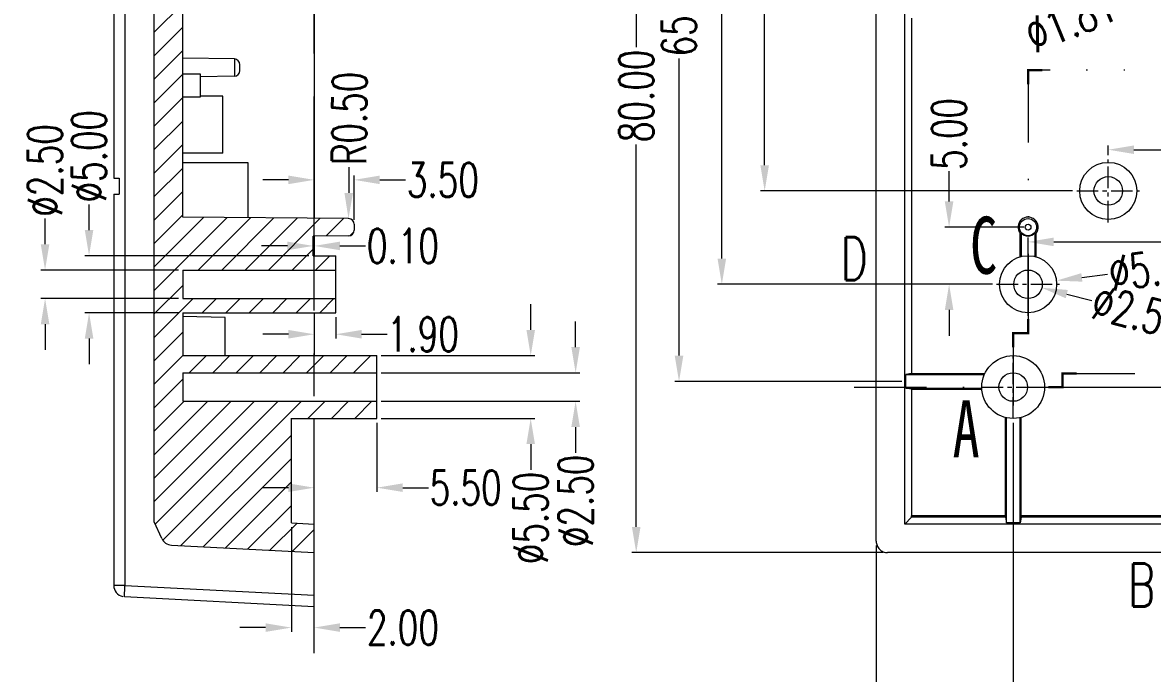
# Model space of a CAD drawing. Header units: millimetres. Extents: x 8061 to 9633, y -505 to -163.
# Drawn here: x 8994.6 to 9093.5, y -426.8 to -369.8 of the extents above; entities that cross this region are included whole.
import ezdxf
from ezdxf.enums import TextEntityAlignment as Align

# ---------------------------------------------------------------- set-up
doc = ezdxf.new("R2010")
doc.units = ezdxf.units.MM
doc.linetypes.add('CENTER', pattern=[0.6, 0.375, -0.075, 0.075, -0.075])
doc.linetypes.add('DIVIDE', pattern=[31.75, 12.7, -6.35, 0, -6.35, 0, -6.35])
doc.layers.get('Defpoints').update_dxf_attribs({"linetype": 'CONTINUOUS'})
for name, color, linetype, lineweight in [('dim', 82, 'CONTINUOUS', 9), ('hatch', 56, 'CONTINUOUS', 9), ('part', 7, 'CONTINUOUS', 20)]:
    doc.layers.add(name, color=color, linetype=linetype, lineweight=lineweight)
doc.styles.get("Standard").update_dxf_attribs({"font": 'romans.shx', "width": 0.7})
doc.styles.add('宋体', font='SimSun.ttf', dxfattribs={"width": 0.7})
doc.dimstyles.new('03', dxfattribs={"dimscale": 0.75, "dimtxt": 4, "dimasz": 3, "dimexe": 0.5, "dimexo": 0.5, "dimgap": 0.09, "dimtad": 0, "dimzin": 0, "dimdsep": 46, "dimtxsty": 'Standard', "dimcen": 0, "dimclrd": 256, "dimclre": 256, "dimclrt": 6, "dimazin": 2, "dimtp": 0.01, "dimtm": 0.01, "dimtfac": 1, "dimtofl": 0, "dimtmove": 0, "dimatfit": 0, "dimfxl": 1, "dimtolj": 1, "dimtzin": 0, "dimlwd": -1, "dimlwe": -1, "dimarcsym": 0})

# ---------------------------------------------------------------- blocks, each defined once
blk = doc.blocks.new('*D331')
at = {"layer": 'Defpoints', "color": 0}
for p in [(41842.025, -13071.028), (41935.025, -13087.303), (41842.025, -13101.185)]:
    blk.add_point(p, dxfattribs=at)
at = {"layer": 'dim'}
for p, q in [((41842.025, -13071.403), (41842.025, -13101.56)), ((41935.025, -13087.678), (41935.025, -13101.56)), ((41844.275, -13101.185), (41884.257, -13101.185)), ((41932.775, -13101.185), (41892.792, -13101.185))]:
    blk.add_line(p, q, dxfattribs=at)
for points in [[(41844.275, -13100.81), (41844.275, -13101.56), (41842.025, -13101.185)], [(41932.775, -13100.81), (41932.775, -13101.56), (41935.025, -13101.185)]]:
    blk.add_solid(points, dxfattribs=at)
at = {"layer": 'dim', "color": 6, "insert": (41888.525, -13101.185), "char_height": 3, "attachment_point": 5}
blk.add_mtext('\\A1;93.00', dxfattribs=at)
blk = doc.blocks.new('*D332')
at = {"layer": 'Defpoints', "color": 0}
for p in [(41830.025, -13081.779), (41935.025, -13087.303), (41830.025, -13104.935)]:
    blk.add_point(p, dxfattribs=at)
at = {"layer": 'dim'}
for p, q in [((41830.025, -13082.154), (41830.025, -13105.31)), ((41935.025, -13087.678), (41935.025, -13105.31)), ((41832.275, -13104.935), (41877.407, -13104.935)), ((41932.775, -13104.935), (41887.642, -13104.935))]:
    blk.add_line(p, q, dxfattribs=at)
for points in [[(41832.275, -13104.56), (41832.275, -13105.31), (41830.025, -13104.935)], [(41932.775, -13104.56), (41932.775, -13105.31), (41935.025, -13104.935)]]:
    blk.add_solid(points, dxfattribs=at)
at = {"layer": 'dim', "color": 6, "insert": (41882.525, -13104.935), "char_height": 3, "attachment_point": 5}
blk.add_mtext('\\A1;105.00', dxfattribs=at)
blk = doc.blocks.new('*D344')
at = {"layer": 'Defpoints', "color": 0}
for p in [(41827.758, -13002.778), (41820.258, -13051.103), (41847.6, -13051.103)]:
    blk.add_point(p, dxfattribs=at)
at = {"layer": 'dim'}
for p, q in [((41827.383, -13002.778), (41819.883, -13002.778)), ((41820.258, -13005.028), (41820.258, -13022.673)), ((41820.258, -13048.853), (41820.258, -13031.208)), ((41847.225, -13051.103), (41819.883, -13051.103))]:
    blk.add_line(p, q, dxfattribs=at)
for points in [[(41819.883, -13005.028), (41820.633, -13005.028), (41820.258, -13002.778)], [(41819.883, -13048.853), (41820.633, -13048.853), (41820.258, -13051.103)]]:
    blk.add_solid(points, dxfattribs=at)
at = {"layer": 'dim', "color": 6, "insert": (41820.258, -13026.94), "char_height": 3, "attachment_point": 5, "rotation": 90}
blk.add_mtext('\\A1;48.33', dxfattribs=at)
blk = doc.blocks.new('*D345')
at = {"layer": 'Defpoints', "color": 0}
for p in [(41827.758, -13002.778), (41816.508, -13059.278), (41840.575, -13059.278)]:
    blk.add_point(p, dxfattribs=at)
at = {"layer": 'dim'}
for p, q in [((41827.383, -13002.778), (41816.133, -13002.778)), ((41816.508, -13005.028), (41816.508, -13026.76)), ((41816.508, -13057.028), (41816.508, -13035.295)), ((41840.2, -13059.278), (41816.133, -13059.278))]:
    blk.add_line(p, q, dxfattribs=at)
for points in [[(41816.133, -13005.028), (41816.883, -13005.028), (41816.508, -13002.778)], [(41816.133, -13057.028), (41816.883, -13057.028), (41816.508, -13059.278)]]:
    blk.add_solid(points, dxfattribs=at)
at = {"layer": 'dim', "color": 6, "insert": (41816.508, -13031.028), "char_height": 3, "attachment_point": 5, "rotation": 90}
blk.add_mtext('\\A1;56.50', dxfattribs=at)
blk = doc.blocks.new('*D346')
at = {"layer": 'Defpoints', "color": 0}
for p in [(41827.758, -13002.778), (41812.758, -13067.778), (41832.633, -13067.778)]:
    blk.add_point(p, dxfattribs=at)
at = {"layer": 'dim'}
for p, q in [((41827.383, -13002.778), (41812.383, -13002.778)), ((41812.758, -13005.028), (41812.758, -13031.06)), ((41812.758, -13065.528), (41812.758, -13039.495)), ((41832.258, -13067.778), (41812.383, -13067.778))]:
    blk.add_line(p, q, dxfattribs=at)
for points in [[(41812.383, -13005.028), (41813.133, -13005.028), (41812.758, -13002.778)], [(41812.383, -13065.528), (41813.133, -13065.528), (41812.758, -13067.778)]]:
    blk.add_solid(points, dxfattribs=at)
at = {"layer": 'dim', "color": 6, "insert": (41812.758, -13035.278), "char_height": 3, "attachment_point": 5, "rotation": 90}
blk.add_mtext('\\A1;65.00', dxfattribs=at)
blk = doc.blocks.new('*D347')
at = {"layer": 'Defpoints', "color": 0}
for p in [(41827.758, -13002.778), (41809.008, -13082.778), (41831.024, -13082.778)]:
    blk.add_point(p, dxfattribs=at)
at = {"layer": 'dim'}
for p, q in [((41827.383, -13002.778), (41808.633, -13002.778)), ((41809.008, -13005.028), (41809.008, -13038.51)), ((41809.008, -13080.528), (41809.008, -13047.045)), ((41830.649, -13082.778), (41808.633, -13082.778))]:
    blk.add_line(p, q, dxfattribs=at)
for points in [[(41808.633, -13005.028), (41809.383, -13005.028), (41809.008, -13002.778)], [(41808.633, -13080.528), (41809.383, -13080.528), (41809.008, -13082.778)]]:
    blk.add_solid(points, dxfattribs=at)
at = {"layer": 'dim', "color": 6, "insert": (41809.008, -13042.778), "char_height": 3, "attachment_point": 5, "rotation": 90}
blk.add_mtext('\\A1;80.00', dxfattribs=at)
blk = doc.blocks.new('*D348')
at = {"layer": 'Defpoints', "color": 0}
for p in [(41868.79, -13002.778), (41868.79, -13002.778), (41844.775, -13068.278)]:
    blk.add_point(p, dxfattribs=at)
at = {"layer": 'dim'}
for p, q in [((41868.79, -13005.028), (41868.79, -13035.672)), ((41868.79, -13066.028), (41868.79, -13044.107)), ((41845.15, -13068.278), (41869.165, -13068.278))]:
    blk.add_line(p, q, dxfattribs=at)
for points in [[(41868.415, -13005.028), (41869.165, -13005.028), (41868.79, -13002.778)], [(41868.415, -13066.028), (41869.165, -13066.028), (41868.79, -13068.278)]]:
    blk.add_solid(points, dxfattribs=at)
at = {"layer": 'dim', "color": 6, "insert": (41868.79, -13039.89), "char_height": 3, "attachment_point": 5, "rotation": 90}
blk.add_mtext('\\A1;65.50', dxfattribs=at)
blk = doc.blocks.new('*D352')
at = {"layer": 'Defpoints', "color": 0}
for p in [(41935.025, -13047.495), (41935.025, -13047.495), (41850.35, -13048.353)]:
    blk.add_point(p, dxfattribs=at)
at = {"layer": 'dim'}
for p, q in [((41850.35, -13047.978), (41850.35, -13047.12)), ((41852.6, -13047.495), (41888.42, -13047.495)), ((41932.775, -13047.495), (41896.955, -13047.495))]:
    blk.add_line(p, q, dxfattribs=at)
for points in [[(41852.6, -13047.12), (41852.6, -13047.87), (41850.35, -13047.495)], [(41932.775, -13047.12), (41932.775, -13047.87), (41935.025, -13047.495)]]:
    blk.add_solid(points, dxfattribs=at)
at = {"layer": 'dim', "color": 6, "insert": (41892.688, -13047.495), "char_height": 3, "attachment_point": 5}
blk.add_mtext('\\A1;84.67', dxfattribs=at)
blk = doc.blocks.new('*D353')
at = {"layer": 'Defpoints', "color": 0}
for p in [(41935.025, -13055.567), (41935.025, -13055.567), (41843.325, -13062.307)]:
    blk.add_point(p, dxfattribs=at)
at = {"layer": 'dim'}
for p, q in [((41843.325, -13061.932), (41843.325, -13055.192)), ((41845.575, -13055.567), (41887.548, -13055.567)), ((41932.775, -13055.567), (41896.083, -13055.567))]:
    blk.add_line(p, q, dxfattribs=at)
for points in [[(41845.575, -13055.192), (41845.575, -13055.942), (41843.325, -13055.567)], [(41932.775, -13055.192), (41932.775, -13055.942), (41935.025, -13055.567)]]:
    blk.add_solid(points, dxfattribs=at)
at = {"layer": 'dim', "color": 6, "insert": (41891.815, -13055.567), "char_height": 3, "attachment_point": 5}
blk.add_mtext('\\A1;91.70', dxfattribs=at)
blk = doc.blocks.new('*D410')
at = {"layer": 'Defpoints', "color": 0}
for p in [(41854.851, -13032.946), (41856.524, -13032.259)]:
    blk.add_point(p, dxfattribs=at)
at = {"layer": 'dim'}
blk.add_line((41852.77, -13033.802), (41850.689, -13034.657), dxfattribs=at)
blk.add_solid([(41852.627, -13033.455), (41852.912, -13034.148), (41854.851, -13032.946)], dxfattribs=at)
at = {"layer": 'dim', "color": 6, "insert": (41847.065, -13036.146), "char_height": 3, "attachment_point": 5, "rotation": 22.33813}
blk.add_mtext('\\A1;∅1.81', dxfattribs=at)
blk = doc.blocks.new('*D419')
at = {"layer": 'Defpoints', "color": 0}
for p in [(41840.845, -13059.594), (41845.805, -13058.961)]:
    blk.add_point(p, dxfattribs=at)
at = {"layer": 'dim'}
blk.add_line((41848.037, -13058.676), (41850.269, -13058.391), dxfattribs=at)
blk.add_solid([(41847.989, -13058.304), (41848.084, -13059.048), (41845.805, -13058.961)], dxfattribs=at)
at = {"layer": 'dim', "color": 6, "insert": (41854.452, -13057.858), "char_height": 3, "attachment_point": 5, "rotation": 7.27177}
blk.add_mtext('\\A1;∅5.00', dxfattribs=at)
blk = doc.blocks.new('*D420')
at = {"layer": 'Defpoints', "color": 0}
for p in [(41842.113, -13058.97), (41844.537, -13059.585)]:
    blk.add_point(p, dxfattribs=at)
at = {"layer": 'dim'}
blk.add_line((41846.717, -13060.139), (41848.898, -13060.693), dxfattribs=at)
blk.add_solid([(41846.81, -13059.775), (41846.625, -13060.502), (41844.537, -13059.585)], dxfattribs=at)
at = {"layer": 'dim', "color": 6, "insert": (41852.986, -13061.73), "char_height": 3, "attachment_point": 5, "rotation": 345.75396}
blk.add_mtext('\\A1;∅2.50', dxfattribs=at)
blk = doc.blocks.new('*D423')
at = {"layer": 'Defpoints', "color": 0}
for p in [(41843.325, -13054.278), (41836.411, -13059.278), (41836.411, -13059.278)]:
    blk.add_point(p, dxfattribs=at)
at = {"layer": 'dim'}
for p, q in [((41836.411, -13052.028), (41836.411, -13049.38)), ((41842.95, -13054.278), (41836.036, -13054.278)), ((41836.411, -13061.528), (41836.411, -13063.778))]:
    blk.add_line(p, q, dxfattribs=at)
for points in [[(41836.036, -13052.028), (41836.786, -13052.028), (41836.411, -13054.278)], [(41836.036, -13061.528), (41836.786, -13061.528), (41836.411, -13059.278)]]:
    blk.add_solid(points, dxfattribs=at)
at = {"layer": 'dim', "color": 6, "insert": (41836.411, -13046.112), "char_height": 3, "attachment_point": 5, "rotation": 90}
blk.add_mtext('\\A1;5.00', dxfattribs=at)
blk = doc.blocks.new('*D522')
at = {"layer": 'Defpoints', "color": 0}
for p in [(41780.805, -13050.133), (41780.805, -13050.133), (41784.305, -13054.023)]:
    blk.add_point(p, dxfattribs=at)
at = {"layer": 'dim'}
for p, q in [((41784.305, -13053.648), (41784.305, -13049.758)), ((41778.555, -13050.133), (41776.305, -13050.133)), ((41786.555, -13050.133), (41788.805, -13050.133))]:
    blk.add_line(p, q, dxfattribs=at)
for points in [[(41778.555, -13049.758), (41778.555, -13050.508), (41780.805, -13050.133)], [(41786.555, -13049.758), (41786.555, -13050.508), (41784.305, -13050.133)]]:
    blk.add_solid(points, dxfattribs=at)
at = {"layer": 'dim', "color": 6, "insert": (41792.073, -13050.133), "char_height": 3, "attachment_point": 5}
blk.add_mtext('\\A1;3.50', dxfattribs=at)
blk = doc.blocks.new('*D523')
at = {"layer": 'Defpoints', "color": 0}
for p in [(41782.705, -13061.778), (41780.805, -13063.653), (41780.805, -13063.653)]:
    blk.add_point(p, dxfattribs=at)
at = {"layer": 'dim'}
for p, q in [((41782.705, -13062.153), (41782.705, -13064.028)), ((41778.555, -13063.653), (41776.305, -13063.653)), ((41784.955, -13063.653), (41787.205, -13063.653))]:
    blk.add_line(p, q, dxfattribs=at)
for points in [[(41778.555, -13063.278), (41778.555, -13064.028), (41780.805, -13063.653)], [(41784.955, -13063.278), (41784.955, -13064.028), (41782.705, -13063.653)]]:
    blk.add_solid(points, dxfattribs=at)
at = {"layer": 'dim', "color": 6, "insert": (41790.323, -13063.653), "char_height": 3, "attachment_point": 5}
blk.add_mtext('\\A1;1.90', dxfattribs=at)
blk = doc.blocks.new('*D524')
at = {"layer": 'Defpoints', "color": 0}
for p in [(41786.305, -13071.028), (41780.805, -13077.09), (41780.805, -13077.09)]:
    blk.add_point(p, dxfattribs=at)
at = {"layer": 'dim'}
for p, q in [((41786.305, -13071.403), (41786.305, -13077.465)), ((41778.555, -13077.09), (41776.305, -13077.09)), ((41788.555, -13077.09), (41790.805, -13077.09))]:
    blk.add_line(p, q, dxfattribs=at)
for points in [[(41778.555, -13076.715), (41778.555, -13077.465), (41780.805, -13077.09)], [(41788.555, -13076.715), (41788.555, -13077.465), (41786.305, -13077.09)]]:
    blk.add_solid(points, dxfattribs=at)
at = {"layer": 'dim', "color": 6, "insert": (41794.073, -13077.09), "char_height": 3, "attachment_point": 5}
blk.add_mtext('\\A1;5.50', dxfattribs=at)
blk = doc.blocks.new('*D525')
at = {"layer": 'Defpoints', "color": 0}
for p in [(41778.805, -13080.169), (41780.805, -13089.342), (41780.805, -13089.342)]:
    blk.add_point(p, dxfattribs=at)
at = {"layer": 'dim'}
for p, q in [((41778.805, -13080.544), (41778.805, -13089.717)), ((41776.555, -13089.342), (41774.305, -13089.342)), ((41783.055, -13089.342), (41785.305, -13089.342))]:
    blk.add_line(p, q, dxfattribs=at)
for points in [[(41776.555, -13088.967), (41776.555, -13089.717), (41778.805, -13089.342)], [(41783.055, -13088.967), (41783.055, -13089.717), (41780.805, -13089.342)]]:
    blk.add_solid(points, dxfattribs=at)
at = {"layer": 'dim', "color": 6, "insert": (41788.573, -13089.342), "char_height": 3, "attachment_point": 5}
blk.add_mtext('\\A1;2.00', dxfattribs=at)
blk = doc.blocks.new('*D526')
at = {"layer": 'Defpoints', "color": 0}
for p in [(41786.305, -13067.028), (41786.305, -13069.528), (41803.702, -13069.528)]:
    blk.add_point(p, dxfattribs=at)
at = {"layer": 'dim'}
for p, q in [((41803.702, -13064.778), (41803.702, -13062.528)), ((41786.68, -13067.028), (41804.077, -13067.028)), ((41786.68, -13069.528), (41804.077, -13069.528)), ((41803.702, -13071.778), (41803.702, -13074.028))]:
    blk.add_line(p, q, dxfattribs=at)
for points in [[(41803.327, -13064.778), (41804.077, -13064.778), (41803.702, -13067.028)], [(41803.327, -13071.778), (41804.077, -13071.778), (41803.702, -13069.528)]]:
    blk.add_solid(points, dxfattribs=at)
at = {"layer": 'dim', "color": 6, "insert": (41803.702, -13078.245), "char_height": 3, "attachment_point": 5, "rotation": 90}
blk.add_mtext('\\A1;%%c2.50', dxfattribs=at)
blk = doc.blocks.new('*D527')
at = {"layer": 'Defpoints', "color": 0}
for p in [(41786.305, -13065.528), (41786.305, -13071.028), (41799.768, -13071.028)]:
    blk.add_point(p, dxfattribs=at)
at = {"layer": 'dim'}
for p, q in [((41799.768, -13063.278), (41799.768, -13061.028)), ((41786.68, -13065.528), (41800.143, -13065.528)), ((41786.68, -13071.028), (41800.143, -13071.028)), ((41799.768, -13073.278), (41799.768, -13075.528))]:
    blk.add_line(p, q, dxfattribs=at)
for points in [[(41799.393, -13063.278), (41800.143, -13063.278), (41799.768, -13065.528)], [(41799.393, -13073.278), (41800.143, -13073.278), (41799.768, -13071.028)]]:
    blk.add_solid(points, dxfattribs=at)
at = {"layer": 'dim', "color": 6, "insert": (41799.768, -13079.745), "char_height": 3, "attachment_point": 5, "rotation": 90}
blk.add_mtext('\\A1;%%c5.50', dxfattribs=at)
blk = doc.blocks.new('*D528')
at = {"layer": 'Defpoints', "color": 0}
for p in [(41757.237, -13058.028), (41769.305, -13058.028), (41769.305, -13060.528)]:
    blk.add_point(p, dxfattribs=at)
at = {"layer": 'dim'}
for p, q in [((41757.237, -13055.778), (41757.237, -13053.528)), ((41768.93, -13058.028), (41756.862, -13058.028)), ((41768.93, -13060.528), (41756.862, -13060.528)), ((41757.237, -13062.778), (41757.237, -13065.028))]:
    blk.add_line(p, q, dxfattribs=at)
for points in [[(41756.862, -13055.778), (41757.612, -13055.778), (41757.237, -13058.028)], [(41756.862, -13062.778), (41757.612, -13062.778), (41757.237, -13060.528)]]:
    blk.add_solid(points, dxfattribs=at)
at = {"layer": 'dim', "color": 6, "insert": (41757.237, -13049.31), "char_height": 3, "attachment_point": 5, "rotation": 90}
blk.add_mtext('\\A1;%%c2.50', dxfattribs=at)
blk = doc.blocks.new('*D529')
at = {"layer": 'Defpoints', "color": 0}
for p in [(41761.09, -13056.778), (41780.705, -13056.778), (41769.305, -13061.778)]:
    blk.add_point(p, dxfattribs=at)
at = {"layer": 'dim'}
for p, q in [((41761.09, -13054.528), (41761.09, -13052.278)), ((41780.33, -13056.778), (41760.715, -13056.778)), ((41768.93, -13061.778), (41760.715, -13061.778)), ((41761.09, -13064.028), (41761.09, -13066.278))]:
    blk.add_line(p, q, dxfattribs=at)
for points in [[(41760.715, -13054.528), (41761.465, -13054.528), (41761.09, -13056.778)], [(41760.715, -13064.028), (41761.465, -13064.028), (41761.09, -13061.778)]]:
    blk.add_solid(points, dxfattribs=at)
at = {"layer": 'dim', "color": 6, "insert": (41761.09, -13048.06), "char_height": 3, "attachment_point": 5, "rotation": 90}
blk.add_mtext('\\A1;%%c5.00', dxfattribs=at)
blk = doc.blocks.new('*D530')
at = {"layer": 'Defpoints', "color": 0}
for p in [(41780.705, -13055.918), (41780.805, -13055.918), (41780.805, -13055.918)]:
    blk.add_point(p, dxfattribs=at)
at = {"layer": 'dim'}
for p, q in [((41778.455, -13055.918), (41776.205, -13055.918)), ((41783.055, -13055.918), (41785.305, -13055.918))]:
    blk.add_line(p, q, dxfattribs=at)
for points in [[(41778.455, -13055.543), (41778.455, -13056.293), (41780.705, -13055.918)], [(41783.055, -13055.543), (41783.055, -13056.293), (41780.805, -13055.918)]]:
    blk.add_solid(points, dxfattribs=at)
at = {"layer": 'dim', "color": 6, "insert": (41788.573, -13055.918), "char_height": 3, "attachment_point": 5}
blk.add_mtext('\\A1;0.10', dxfattribs=at)
blk = doc.blocks.new('*D531')
at = {"layer": 'Defpoints', "color": 0}
for p in [(41783.81, -13053.523), (41783.805, -13054.023)]:
    blk.add_point(p, dxfattribs=at)
at = {"layer": 'dim'}
blk.add_line((41783.849, -13049.023), (41783.829, -13051.273), dxfattribs=at)
blk.add_solid([(41783.454, -13051.27), (41784.204, -13051.277), (41783.81, -13053.523)], dxfattribs=at)
at = {"layer": 'dim', "color": 6, "insert": (41783.886, -13044.756), "char_height": 3, "attachment_point": 5, "rotation": 89.5}
blk.add_mtext('\\A1;R0.50', dxfattribs=at)

msp = doc.modelspace()

# ---------------------------------------------------------------- linework, layer by layer
at = {"layer": 'hatch', "linetype": 'DIVIDE', "ltscale": 0.5}
for p, q in [((9100.625, -374.009), (9082.625, -374.009)), ((9082.625, -374.009), (9082.625, -397.041)), ((9081.325, -397.041), (9081.325, -419.103)), ((9085.638, -400.587), (9145.296, -400.587)), ((9067.392, -401.762), (9085.638, -401.762))]:
    msp.add_line(p, q, dxfattribs=at)
at = {"layer": 'hatch', "linetype": 'DIVIDE', "ltscale": 0.1}
for p, q in [((9082.625, -397.041), (9081.325, -397.041)), ((9085.638, -401.762), (9085.638, -400.587))]:
    msp.add_line(p, q, dxfattribs=at)
at = {"layer": 'hatch', "const_width": 0.2, "flags": 128}
for points in [[(9083.875, -374.009), (9082.625, -374.009), (9082.625, -375.259)], [(9082.625, -395.791), (9082.625, -397.041), (9081.375, -397.041)], [(9082.575, -397.041), (9081.325, -397.041), (9081.325, -398.291)], [(9084.388, -401.762), (9085.638, -401.762), (9085.638, -400.512)], [(9085.638, -401.837), (9085.638, -400.587), (9086.888, -400.587)]]:
    msp.add_lwpolyline(points, dxfattribs=at)
at = {"layer": 'hatch', "flags": 128}
for points in [[(9067.392, -401.762, 0, 0, 0), (9067.392, -398.012, 1.125, 0, 0), (9067.392, -394.262, 0, 0, 0)], [(9081.325, -419.103, 0, 0, 0), (9085.075, -419.103, 1.125, 0, 0), (9088.825, -419.103, 0, 0, 0)]]:
    msp.add_lwpolyline(points, format="xyseb", dxfattribs=at)
at = {"layer": 'part', "color": 1, "linetype": 'CENTER', "ltscale": 50}
msp.add_line((9020.106, -425.06), (9020.106, -247.463), dxfattribs=at)
at = {"layer": 'part', "color": 7, "linetype": 'Continuous'}
for p, q in [((9069.325, -415.263), (9069.325, -260.205)), ((9071.829, -413.758), (9071.829, -261.627)), ((9006.106, -413.578), (9006.106, -320.05)), ((9002.548, -321.341), (9002.548, -383.462)), ((9003.53, -321.393), (9003.53, -419.126)), ((9008.606, -386.881), (9008.606, -322.262)), ((9020.106, -335.262), (9020.106, -386.981)), ((9072.431, -369.444), (9072.431, -400.579)), ((9013.114, -373.032), (9008.606, -372.953)), ((9013.114, -373.032), (9013.114, -374.549)), ((9013.606, -374.049), (9013.606, -373.532)), ((9010.106, -374.336), (9010.106, -376.364)), ((9013.114, -374.549), (9010.106, -374.602)), ((9012.106, -376.291), (9010.106, -376.291)), ((9012.106, -381.291), (9012.106, -376.291)), ((9012.106, -381.291), (9008.606, -381.291)), ((9008.606, -382.087), (9014.306, -382.087)), ((9014.306, -382.087), (9014.306, -386.93)), ((9002.548, -383.462), (9003.031, -383.462)), ((9003.031, -383.462), (9003.031, -384.862)), ((9002.548, -384.862), (9003.031, -384.862)), ((9002.548, -384.862), (9002.548, -419.126)), ((9023.11, -387.007), (9008.606, -386.881)), ((9023.606, -387.507), (9023.606, -388.016)), ((9023.11, -388.516), (9020.006, -388.543)), ((9020.006, -390.262), (9020.006, -388.543)), ((9020.106, -388.543), (9020.106, -390.262)), ((9081.926, -390.361), (9081.926, -388.297)), ((9082.025, -388.262), (9082.025, -390.335)), ((9083.225, -388.262), (9083.225, -390.335)), ((9083.325, -390.361), (9083.325, -388.297)), ((9020.006, -390.262), (9022.006, -390.262)), ((9022.006, -395.262), (9022.006, -390.262)), ((9008.606, -391.512), (9022.006, -391.512)), ((9008.606, -391.512), (9008.606, -394.012)), ((9008.606, -394.012), (9022.006, -394.012)), ((9008.606, -395.262), (9022.006, -395.262)), ((9008.606, -395.262), (9008.606, -399.012)), ((9012.306, -395.662), (9008.606, -395.597)), ((9012.306, -399.012), (9012.306, -395.662)), ((9020.106, -395.262), (9020.106, -399.012)), ((9008.606, -399.012), (9025.606, -399.012)), ((9025.606, -404.512), (9025.606, -399.012)), ((9008.606, -400.512), (9025.606, -400.512)), ((9008.606, -400.512), (9008.606, -403.012)), ((9072.431, -400.579), (9071.933, -400.662)), ((9071.933, -401.862), (9071.933, -400.662)), ((9071.933, -400.662), (9078.805, -400.662)), ((9072.431, -400.579), (9078.843, -400.579)), ((9072.431, -401.944), (9071.933, -401.862)), ((9071.933, -401.862), (9078.577, -401.862)), ((9072.431, -401.944), (9072.431, -413.043)), ((9072.431, -401.944), (9078.581, -401.944)), ((9008.606, -403.012), (9025.606, -403.012)), ((9018.106, -413.653), (9018.106, -404.482)), ((9018.106, -404.512), (9025.606, -404.512)), ((9020.106, -420.995), (9020.106, -404.512)), ((9080.643, -413.158), (9080.643, -404.425)), ((9080.725, -413.653), (9080.725, -404.445)), ((9081.925, -413.653), (9081.925, -404.445)), ((9082.008, -413.158), (9082.008, -404.425)), ((9006.751, -415.017), (9006.106, -413.578)), ((9071.829, -413.758), (9072.429, -413.158)), ((9072.429, -413.158), (9072.431, -413.043)), ((9080.643, -413.158), (9072.429, -413.158)), ((9080.642, -413.043), (9072.431, -413.043)), ((9080.643, -413.158), (9080.725, -413.653)), ((9082.008, -413.158), (9081.925, -413.653)), ((9095.325, -413.043), (9082.008, -413.043)), ((9095.325, -413.158), (9082.008, -413.158)), ((9018.106, -413.653), (9020.106, -413.758)), ((9096.657, -413.758), (9071.829, -413.758)), ((9081.925, -413.653), (9080.725, -413.653)), ((9007.611, -415.607), (9020.106, -416.262)), ((9096.657, -416.262), (9070.325, -416.262)), ((9003.53, -419.126), (9002.548, -419.126)), ((9003.511, -419.508), (9003.53, -419.126)), ((9003.53, -419.126), (9020.106, -419.991)), ((9020.106, -420.995), (9003.495, -420.125))]:
    msp.add_line(p, q, dxfattribs=at)
at = {"layer": 'part', "color": 5, "linetype": 'Continuous'}
for p, q in [((9008.606, -368.192), (9006.106, -370.692)), ((9008.606, -370.247), (9006.106, -372.747)), ((9008.606, -372.302), (9006.106, -374.802)), ((9008.606, -374.358), (9006.106, -376.858)), ((9008.606, -376.413), (9006.106, -378.913)), ((9008.606, -378.468), (9006.106, -380.968)), ((9008.606, -380.523), (9006.106, -383.023)), ((9008.606, -382.579), (9006.106, -385.079)), ((9008.606, -384.634), (9006.106, -387.134)), ((9008.606, -386.689), (9006.106, -389.189)), ((9010.453, -386.897), (9006.106, -391.245)), ((9012.491, -386.915), (9006.106, -393.3)), ((9014.528, -386.932), (9009.949, -391.512)), ((9016.566, -386.95), (9012.004, -391.512)), ((9018.603, -386.968), (9014.06, -391.512)), ((9020.641, -386.986), (9016.115, -391.512)), ((9022.678, -387.003), (9021.149, -388.533)), ((9023.577, -388.16), (9023.25, -388.487)), ((9020.006, -389.676), (9018.17, -391.512)), ((9021.475, -390.262), (9020.225, -391.512)), ((9008.606, -392.855), (9006.106, -395.355)), ((9009.504, -394.012), (9006.106, -397.41)), ((9011.56, -394.012), (9010.31, -395.262)), ((9013.615, -394.012), (9012.365, -395.262)), ((9015.67, -394.012), (9014.42, -395.262)), ((9017.725, -394.012), (9016.475, -395.262)), ((9019.781, -394.012), (9018.531, -395.262)), ((9021.836, -394.012), (9020.586, -395.262)), ((9008.606, -396.966), (9006.106, -399.466)), ((9008.615, -399.012), (9006.106, -401.521)), ((9010.67, -399.012), (9009.17, -400.512)), ((9012.725, -399.012), (9011.225, -400.512)), ((9014.781, -399.012), (9013.281, -400.512)), ((9016.836, -399.012), (9015.336, -400.512)), ((9018.891, -399.012), (9017.391, -400.512)), ((9020.947, -399.012), (9019.447, -400.512)), ((9023.002, -399.012), (9021.502, -400.512)), ((9025.057, -399.012), (9023.557, -400.512)), ((9008.606, -401.076), (9006.106, -403.576)), ((9008.725, -403.012), (9006.106, -405.631)), ((9010.781, -403.012), (9006.106, -407.687)), ((9012.836, -403.012), (9006.106, -409.742)), ((9014.891, -403.012), (9006.106, -411.797)), ((9016.947, -403.012), (9006.191, -413.767)), ((9019.002, -403.012), (9006.851, -415.162)), ((9021.057, -403.012), (9019.557, -404.512)), ((9023.112, -403.012), (9021.612, -404.512)), ((9025.168, -403.012), (9023.668, -404.512)), ((9018.106, -405.963), (9008.42, -415.649)), ((9018.106, -408.018), (9010.372, -415.751)), ((9018.106, -410.074), (9012.325, -415.854)), ((9018.106, -412.129), (9014.278, -415.956)), ((9018.61, -413.68), (9016.231, -416.059)), ((9020.106, -414.24), (9018.184, -416.161))]:
    msp.add_line(p, q, dxfattribs=at)
at = {"layer": 'part', "color": 1, "linetype": 'CENTER', "ltscale": 5}
for p, q in [((9089.65, -387.337), (9089.65, -381.837)), ((9086.9, -384.587), (9092.4, -384.587)), ((9082.625, -395.512), (9082.625, -390.012)), ((9079.875, -392.762), (9085.375, -392.762)), ((9081.325, -404.512), (9081.325, -399.012)), ((9078.575, -401.762), (9084.075, -401.762))]:
    msp.add_line(p, q, dxfattribs=at)
at = {"layer": 'part', "color": 7, "linetype": 'Continuous'}
msp.add_lwpolyline([(9003.495, -420.125), (9003.493, -420.049), (9003.498, -419.832), (9003.511, -419.508)], dxfattribs=at)
for centre, radius in [((9089.65, -384.587), 2.5), ((9089.65, -384.587), 1.25), ((9082.625, -387.762), 0.754), ((9082.625, -387.762), 0.254), ((9082.625, -392.762), 2.5), ((9082.625, -392.762), 1.25), ((9081.325, -401.762), 2.75), ((9081.325, -401.762), 1.25)]:
    msp.add_circle(centre, radius, dxfattribs=at)
for centre, radius, start, end in [((9013.106, -373.532), 0.5, 0, 89), ((9013.106, -374.049), 0.5, 271, 0), ((9082.625, -387.762), 0.881, 322.56618, 217.43382), ((9023.106, -387.507), 0.5, 0, 89.5), ((9023.106, -388.016), 0.5, 270.5, 0), ((9082.625, -387.762), 0.781, 219.84003, 320.15997), ((9007.663, -414.608), 1, 204.11627, 267), ((9003.548, -419.126), 1, 180.06634, 258.45632)]:
    msp.add_arc(centre, radius, start, end, dxfattribs=at)
for points in [[(9008.606, -374.346), (9008.875, -374.345), (9010.106, -374.336)], [(9010.106, -376.364), (9008.871, -376.369), (9008.606, -376.37)], [(9081.926, -388.297), (9081.959, -388.286), (9081.992, -388.274), (9082.025, -388.262)], [(9083.225, -388.262), (9083.258, -388.274), (9083.291, -388.286), (9083.325, -388.297)], [(9069.325, -415.263), (9069.401, -415.646), (9069.618, -415.969), (9069.941, -416.186), (9070.324, -416.262)]]:
    msp.add_spline(points, degree=3, dxfattribs=at)

# ---------------------------------------------------------------- texts
at = {"layer": 'dim', "color": 5, "char_height": 5, "width": 9.18398, "attachment_point": 1, "style": '宋体'}
for s, insert in [('C', (9077.541, -386.841)), ('A', (9076.011, -402.927))]:
    msp.add_mtext(s, dxfattribs=dict(at, insert=insert))
at = {"layer": 'hatch', "width": 0.7}
for s, p in [('D', (9067.392, -390.512)), ('B', (9092.575, -419.103))]:
    msp.add_text(s, height=3.75, dxfattribs=at).set_placement(p, align=Align.MIDDLE)

# ---------------------------------------------------------------- dimensions: what is measured, and where the dimension line sits
at = {"layer": 'dim'}
for base, p1, p2, picture, middle, set_off in [((9048.308, -416.262), (9067.058, -336.262), (9070.325, -416.262), '*D347', (9048.308, -376.262), (-32760.7, 12666.516)), ((9052.058, -401.262), (9067.058, -336.262), (9071.933, -401.262), '*D346', (9052.058, -368.762), (-32760.7, 12666.516)), ((9055.808, -392.762), (9067.058, -336.262), (9079.875, -392.762), '*D345', (9055.808, -364.512), (-32760.7, 12666.516)), ((9059.5579, -384.5867), (9067.0579, -336.2616), (9086.9004, -384.5867), '*D344', (9059.5579, -360.4241), (-32760.6998, 12666.516))]:
    dim = msp.add_linear_dim(base=base, p1=p1, p2=p2, angle=90, dimstyle='03', dxfattribs=at)
    dim.commit()
    dim.dimension.update_dxf_attribs({"geometry": picture, "text_midpoint": middle, "insert": set_off})
for base, p1, p2, picture, middle in [((9108.09, -336.262), (9084.075, -401.762), (9108.09, -336.262), '*D348', (9108.09, -373.374)), ((9075.712, -392.762), (9082.625, -387.762), (9075.712, -392.762), '*D423', (9075.712, -379.596))]:
    dim = msp.add_linear_dim(base=base, p1=p1, p2=p2, angle=90, dimstyle='03', dxfattribs=at)
    dim.commit()
    dim.dimension.update_dxf_attribs({"geometry": picture, "text_midpoint": middle, "dimtype": 128, "insert": (-32760.7, 12666.516)})
for p1, p2, picture, middle in [((9095.824, -365.743), (9094.151, -366.43), '*D410', (9086.365, -369.63)), ((9080.145, -393.078), (9085.105, -392.445), '*D419', (9093.752, -391.342)), ((9081.414, -392.454), (9083.837, -393.069), '*D420', (9092.286, -395.214))]:
    dim = msp.add_diameter_dim_2p(p1=p1, p2=p2, dimstyle='03', dxfattribs=at)
    dim.commit()
    dim.dimension.update_dxf_attribs({"geometry": picture, "text_midpoint": middle, "insert": (-32760.7, 12666.516)})
dim = msp.add_radius_dim(center=(9023.106, -387.507), mpoint=(9023.11, -387.007), dimstyle='03', override={"dimtmove": 1}, dxfattribs=at)
dim.commit()
dim.dimension.update_dxf_attribs({"geometry": '*D531', "text_midpoint": (9023.186, -378.24), "insert": (-32760.7, 12666.516)})
for base, p1, p2, picture, middle in [((9000.391, -390.262), (9008.606, -395.262), (9020.006, -390.262), '*D529', (9000.391, -381.544)), ((8996.538, -391.512), (9008.606, -394.012), (9008.606, -391.512), '*D528', (8996.538, -382.794))]:
    dim = msp.add_linear_dim(base=base, p1=p1, p2=p2, angle=90, text='%%c<>', dimstyle='03', dxfattribs=at)
    dim.commit()
    dim.dimension.update_dxf_attribs({"geometry": picture, "text_midpoint": middle, "insert": (-32760.7, 12666.516)})
for base, p1, p2, picture, middle, set_off in [((9174.3252, -380.9793), (9089.6504, -381.8367), (9174.3252, -380.9793), '*D352', (9131.9878, -380.9793), (-32760.6998, 12666.516)), ((9020.106, -389.402), (9020.006, -389.402), (9020.106, -389.402), '*D530', (9027.873, -389.402), (-32760.7, 12666.516)), ((9081.325, -434.669), (9174.325, -420.787), (9081.325, -404.512), '*D331', (9127.825, -434.669), (-32760.7, 12666.516)), ((9020.106, -422.826), (9018.106, -413.653), (9020.106, -422.826), '*D525', (9027.873, -422.826), (-32760.7, 12666.516)), ((9069.325, -438.419), (9174.325, -420.787), (9069.325, -415.263), '*D332', (9121.825, -438.419), (-32760.7, 12666.516))]:
    dim = msp.add_linear_dim(base=base, p1=p1, p2=p2, dimstyle='03', dxfattribs=at)
    dim.commit()
    dim.dimension.update_dxf_attribs({"geometry": picture, "text_midpoint": middle, "insert": set_off})
for base, p1, p2, picture, middle in [((9020.106, -383.617), (9023.606, -387.507), (9020.106, -383.617), '*D522', (9031.373, -383.617)), ((9174.325, -389.051), (9082.625, -395.791), (9174.325, -389.051), '*D353', (9131.115, -389.051)), ((9020.106, -397.137), (9022.006, -395.262), (9020.106, -397.137), '*D523', (9029.623, -397.137)), ((9020.106, -410.574), (9025.606, -404.512), (9020.106, -410.574), '*D524', (9033.373, -410.574))]:
    dim = msp.add_linear_dim(base=base, p1=p1, p2=p2, dimstyle='03', dxfattribs=at)
    dim.commit()
    dim.dimension.update_dxf_attribs({"geometry": picture, "text_midpoint": middle, "dimtype": 128, "insert": (-32760.7, 12666.516)})
for base, p1, p2, picture, middle in [((9039.068, -404.512), (9025.606, -399.012), (9025.606, -404.512), '*D527', (9039.068, -413.229)), ((9043.002, -403.012), (9025.606, -400.512), (9025.606, -403.012), '*D526', (9043.002, -411.729))]:
    dim = msp.add_linear_dim(base=base, p1=p1, p2=p2, angle=90, text='%%c<>', dimstyle='03', dxfattribs=at)
    dim.commit()
    dim.dimension.update_dxf_attribs({"geometry": picture, "text_midpoint": middle, "dimtype": 128, "insert": (-32760.7, 12666.516)})

doc.saveas('drawing.dxf')
